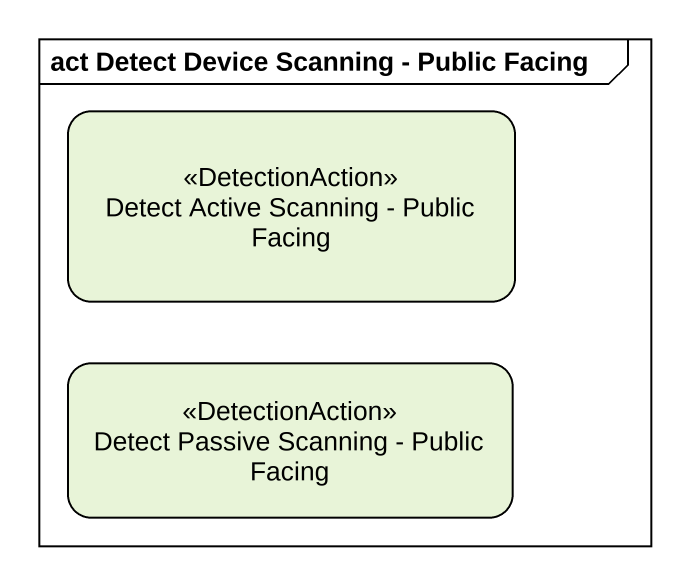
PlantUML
@startuml
mainframe act Detect Device Scanning - Public Facing
hide empty description
state "Detect Active Scanning - Public Facing" as Detect_Active_Scanning <<DetectionAction>>
state "Detect Passive Scanning - Public Facing" as Detect_Passive_Scanning <<DetectionAction>>
@enduml
